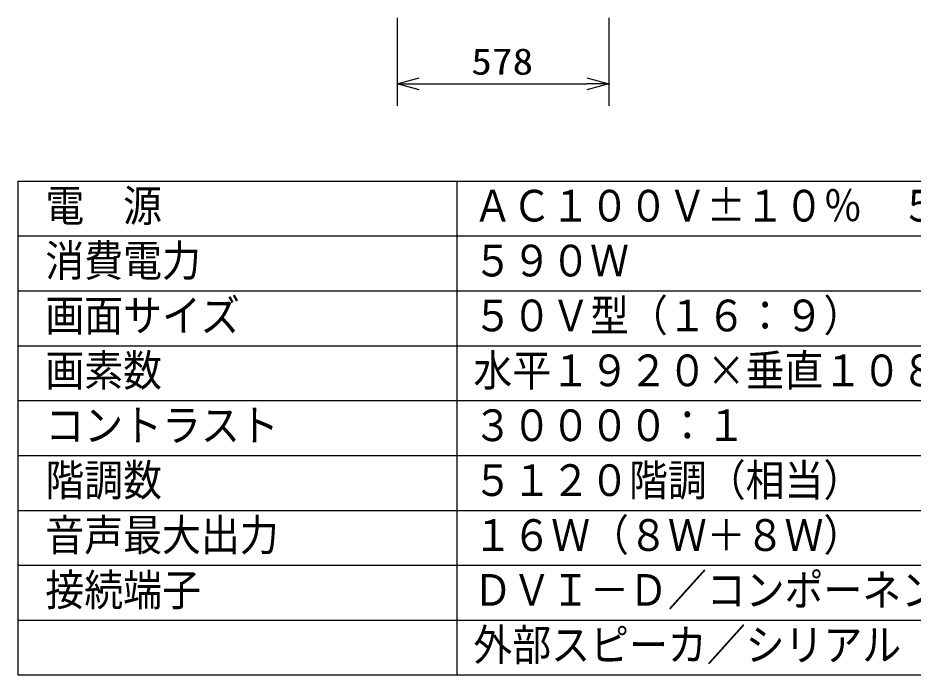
# Model space of a CAD drawing. Units: millimetres, scale not verified. Extents: x -63 to 63, y -57 to 57.
# Drawn here: x -62.5 to 19.1, y -56.5 to 3.4 of the extents above; entities that cross this region are included whole.
import ezdxf
from ezdxf.enums import TextEntityAlignment as Align

# ---------------------------------------------------------------- set-up
doc = ezdxf.new("R2010")
doc.units = ezdxf.units.MM
doc.header["$LTSCALE"] = 0.190236
doc.header["$PDMODE"] = 32
doc.header["$PDSIZE"] = 0.0951
for name, color, linetype in [('0-1_GAIKEI', 1, 'Continuous'), ('0-2_MOJI1', 7, 'Continuous'), ('0-3_WAKU', 1, 'Continuous')]:
    doc.layers.add(name, color=color, linetype=linetype)
doc.styles.add('ＭＳ ゴシック', font='')
doc.styles.get('ＭＳ ゴシック').set_extended_font_data('MS Gothic')

# ---------------------------------------------------------------- blocks, each defined once
blk = doc.blocks.new('_OPEN30')
at = {"layer": '0-2_MOJI1'}
blk.add_line((0, 0), (-1, 0), dxfattribs=at)
blk.add_lwpolyline([(-1, 0.26795), (0, 0), (-1, -0.26795)], dxfattribs=at)

msp = doc.modelspace()

# ---------------------------------------------------------------- linework, layer by layer
at = {"layer": '0-1_GAIKEI', "color": 3}
for p, q in [((-27.943, 3.3583), (-27.943, -4.6417)), ((-8.6664, 3.3583), (-8.6664, -4.6417)), ((-25.943, -2.6417), (-10.6664, -2.6417))]:
    msp.add_line(p, q, dxfattribs=at)
at = {"layer": '0-2_MOJI1'}
msp.add_point((-8.6664, -2.6417), dxfattribs=at)
at = {"layer": '0-3_WAKU', "color": 4}
for p, q in [((-62.5001, -11.5), (62.5001, -11.5)), ((-62.5001, -11.5), (-62.5001, -56.5001)), ((-22.5, -11.5), (-22.5, -56.5001)), ((62.5001, -56.5001), (-62.5001, -56.5001))]:
    msp.add_line(p, q, dxfattribs=at)
at = {"layer": '0-3_WAKU'}
for p, q in [((-62.5001, -16.5), (62.5001, -16.5)), ((-62.5001, -21.5), (62.5001, -21.5)), ((-62.5001, -26.5), (62.5001, -26.5)), ((-62.5001, -31.5001), (62.5001, -31.5001)), ((-62.5001, -36.5001), (62.5001, -36.5001)), ((-62.5001, -41.5001), (62.5001, -41.5001)), ((-62.5001, -46.5001), (62.5001, -46.5001)), ((-62.5001, -51.5001), (62.5001, -51.5001))]:
    msp.add_line(p, q, dxfattribs=at)

# ---------------------------------------------------------------- block references
at = {"layer": '0-1_GAIKEI', "xscale": 2, "yscale": 2, "rotation": 180}
msp.add_blockref('_OPEN30', (-27.943, -2.6417), dxfattribs=at)
at = {"layer": '0-1_GAIKEI', "xscale": 2, "yscale": 2}
msp.add_blockref('_OPEN30', (-8.6664, -2.6417), dxfattribs=at)

# ---------------------------------------------------------------- texts
at = {"layer": '0-1_GAIKEI', "color": 3, "style": 'ＭＳ ゴシック', "width": 1.15}
msp.add_text('578', height=2.406, dxfattribs=at).set_placement((-21.1918, -2.5321), align=Align.BOTTOM_LEFT)
at = {"layer": '0-2_MOJI1', "color": 2, "style": 'ＭＳ ゴシック', "width": 0.9}
for s, p in [('電  源', (-60.0001, -16.0551)), ('ＡＣ１００Ｖ±１０％\u3000５０Ｈｚ／６０Ｈｚ', (-21, -16.0551)), ('消費電力', (-60.0001, -21.0552)), ('５９０Ｗ', (-21, -21.0552)), ('画面サイズ', (-60.0001, -26.0552)), ('５０Ｖ型（１６：９）', (-21, -26.0552)), ('画素数', (-60.0001, -31.0552)), ('水平１９２０×垂直１０８０\u3000画素', (-21, -31.0552)), ('コントラスト', (-60.0001, -36.0552)), ('３００００：１', (-21, -36.0552)), ('階調数', (-60.0001, -41.0552)), ('５１２０階調（相当）', (-21, -41.0552)), ('音声最大出力', (-60.0001, -46.0552)), ('１６Ｗ（８Ｗ＋８Ｗ）', (-21, -46.0552)), ('接続端子', (-60.0001, -51.0552)), ('ＤＶＩ－Ｄ／コンポーネントビデオ／ＰＣ', (-21, -51.0552)), ('外部スピーカ／シリアル', (-21, -56.0552))]:
    msp.add_text(s, height=2.887, dxfattribs=at).set_placement(p, align=Align.BOTTOM_LEFT)

doc.saveas('drawing.dxf')
